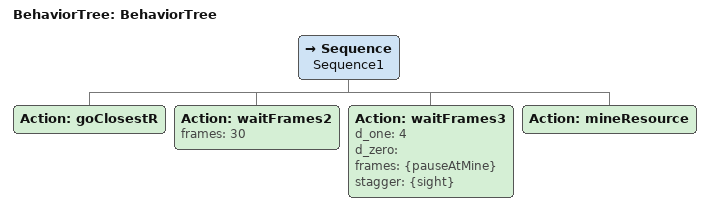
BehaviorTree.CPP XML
<?xml version="1.0"?>
<root main_tree_to_execute="BehaviorTree">
    <BehaviorTree ID="BehaviorTree">
        <Sequence name="Sequence1">
            <Action ID="goClosestR"/>
            <Action ID="waitFrames2" frames="30"/>
            <Action ID="waitFrames3" d_one="4" d_zero="" frames="{pauseAtMine}" stagger="{sight}"/>
            <Action ID="mineResource"/>
        </Sequence>
    </BehaviorTree>
</root>
